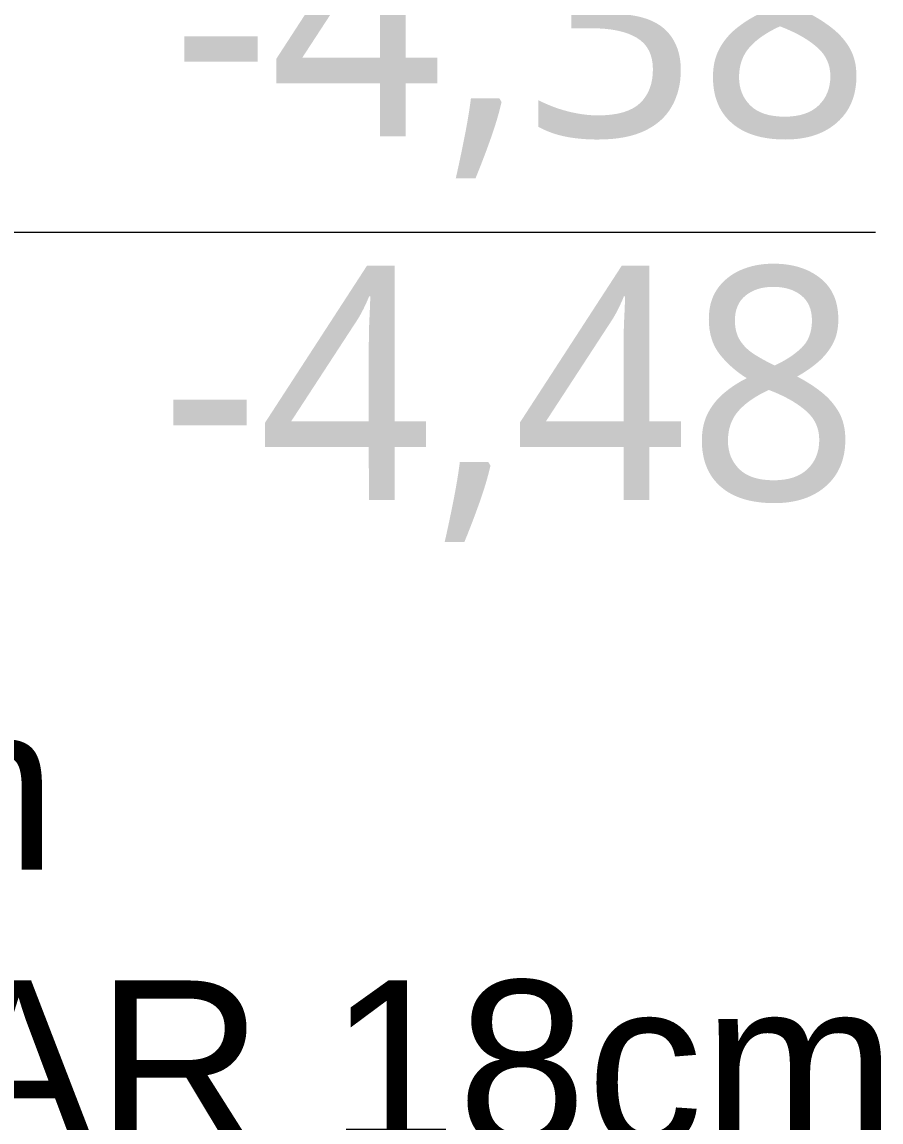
# Model space of a CAD drawing. Header units: millimetres. Extents: x 809 to 8159, y 33 to 4533.
# Drawn here: x 3716.5 to 3768.2, y 1725.9 to 1792 of the extents above; entities that cross this region are included whole.
import ezdxf

# ---------------------------------------------------------------- set-up
doc = ezdxf.new("R2010")
doc.units = ezdxf.units.MM
doc.layers.add('BETONARME', color=3, linetype='Continuous', lineweight=25)
doc.layers.add('cevre kotlar', color=6, linetype='Continuous', lineweight=0)
doc.styles.get("Standard").update_dxf_attribs({"font": 'arial.ttf'})

# ---------------------------------------------------------------- blocks, each defined once
blk = doc.blocks.new('K_K')
at = {"layer": 'cevre kotlar', "color": 2, "lineweight": 0}
blk.add_line((-0.0088, 0.0012), (0.7284, 0.0012), dxfattribs=at)

msp = doc.modelspace()

# ---------------------------------------------------------------- linework, layer by layer
at = {"layer": 'cevre kotlar'}
msp.add_line((3720.265, 1779.361), (3767.834, 1779.361), dxfattribs=at)

# ---------------------------------------------------------------- block references
at = {"layer": 'cevre kotlar', "xscale": 24.49999999999999, "yscale": 24.49999999999999, "zscale": 24.49999999999999, "rotation": 0.009778997462988104}
msp.add_blockref('K_K', (3703.428, 1779.329), dxfattribs=at)

# ---------------------------------------------------------------- texts
at = {"layer": 'BETONARME', "insert": (3588.224, 1751.043), "char_height": 10, "attachment_point": 1}
msp.add_mtext_dynamic_manual_height_columns('ILK BASAMAK 23cm\\PDİĞER BASAMAKLAR 18cm\\PSON BASAMAK 13cm ', width=305.42561, gutter_width=1, heights=[77.983], dxfattribs=at)
at = {"layer": 'cevre kotlar', "char_height": 14, "attachment_point": 1, "rotation": 0.00978}
for s, insert in [('{\\fTrebuchet MS|b0|i0|c162|p34;-4,38}', (3725.55, 1799.111)), ('{\\fTrebuchet MS|b0|i0|c162|p34;-4,48}', (3724.883, 1777.255))]:
    msp.add_mtext_dynamic_manual_height_columns(s, width=411.22841, gutter_width=1, heights=[0], dxfattribs=dict(at, insert=insert))

doc.saveas('drawing.dxf')
